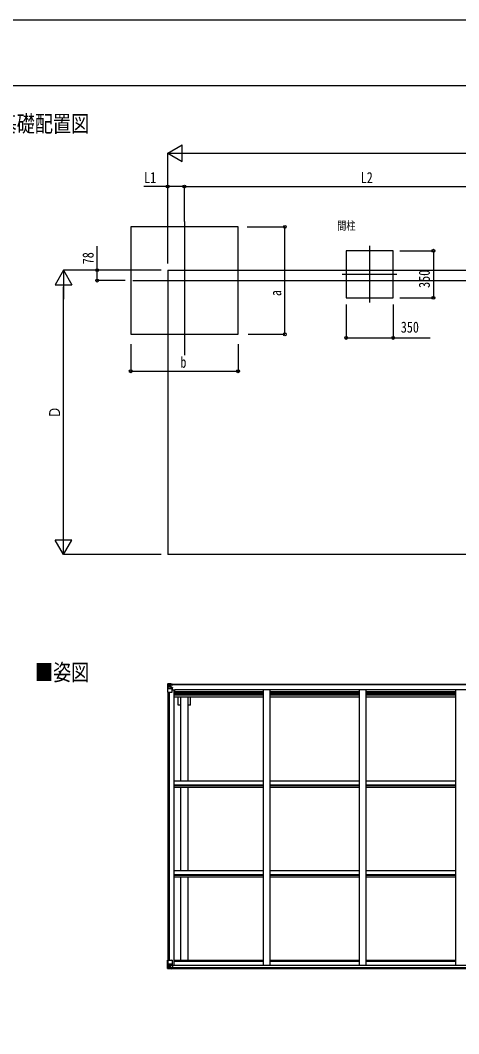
# Model space of a CAD drawing. Units: millimetres, scale not verified. Extents: x -10512 to 10512, y -7425 to 7425.
# Drawn here: x -5905 to -2638, y -124 to 7425 of the extents above; entities that cross this region are included whole.
import ezdxf
from ezdxf.enums import TextEntityAlignment as Align

# ---------------------------------------------------------------- set-up
doc = ezdxf.new("R2010")
doc.units = ezdxf.units.MM
doc.header["$LTSCALE"] = 30
for name, color, linetype in [('0-2_USER1', 3, 'Continuous'), ('0-3_YKK_12', 2, 'Continuous'), ('0-4_YKK_13', 4, 'Continuous'), ('0-5_YKK_A1', 4, 'Continuous'), ('0-6_YKK_D', 6, 'Continuous'), ('0-7_YKK_ZWAK', 7, 'Continuous')]:
    doc.layers.add(name, color=color, linetype=linetype)
doc.styles.add('ＭＳ ゴシック', font='')
doc.styles.get('ＭＳ ゴシック').set_extended_font_data('MS Gothic')

msp = doc.modelspace()

# ---------------------------------------------------------------- linework, layer by layer
at = {"layer": '0-3_YKK_12'}
for p, q in [((-4682.31, 5925.7), (-4682.31, 4930.53)), ((-3302.31, 5744.73), (-3302.31, 5322.1)), ((-3506.04, 5533.42), (-3098.58, 5533.42)), ((-5067.28, 5485.62), (-1748.17, 5485.62))]:
    msp.add_line(p, q, dxfattribs=at)
at = {"layer": '0-4_YKK_13'}
for p, q in [((-4808.31, 2480.5), (-4808.31, 2480.46)), ((-4807.37, 2481.5), (-4807.37, 2481.5)), ((-4807.37, 2481.46), (-4807.37, 2481.5)), ((-4798.4, 2481.89), (-4806.33, 2481.42)), ((-4805.47, 2480.44), (-4805.47, 2480.38)), ((-4805.47, 2419.79), (-4805.47, 2480.38)), ((-4805.47, 2419.79), (-4775.31, 2419.79)), ((-4804.92, 2446.67), (-4800.78, 2458.76)), ((-4804.92, 2446.67), (-4798.31, 2446.46)), ((-4801.5, 2477), (-4804.23, 2480.67)), ((-4800.64, 2473.49), (-4798.31, 2473.55)), ((-4800.64, 2460.02), (-4800.64, 2473.49)), ((-4798.31, 2459.99), (-4800.64, 2460.02)), ((-4786.31, 2482.68), (-4798.31, 2481.89)), ((-4798.31, 2473.55), (-4786.31, 2473.55)), ((-4798.31, 2459.99), (-4786.31, 2459.99)), ((-4798.31, 2459.99), (-4798.31, 2459.99)), ((-4798.31, 2446.46), (-4774.31, 2446.46)), ((-4792.83, 2466.35), (-4792.83, 2465.39)), ((-4787.31, 2473.55), (-4786.31, 2473.55)), ((-4779.81, 2483.19), (-4786.31, 2482.79)), ((-4786.31, 2456.69), (-4786.31, 2482.79)), ((-4786.31, 2481.91), (-4779.81, 2482.31)), ((-4784.81, 2477.08), (-4786.31, 2477.08)), ((-4784.81, 2473.55), (-4786.31, 2473.55)), ((-4784.81, 2459.99), (-4786.31, 2459.99)), ((-4785.49, 2456.44), (-4775.14, 2454.78)), ((-4785.49, 2455.8), (-4785.49, 2456.44)), ((-4775.14, 2454.15), (-4785.49, 2455.8)), ((-4779.81, 2481.38), (-4784.81, 2481.29)), ((-4784.31, 2476.72), (-4784.81, 2476.72)), ((-4780.81, 2471.79), (-4784.81, 2471.79)), ((-4780.81, 2463.59), (-4784.81, 2463.59)), ((-4784.7, 2475.42), (-4780.81, 2475.42)), ((-4784.32, 2475.63), (-4784.32, 2475.8)), ((-4784.32, 2475.8), (-4784.31, 2475.8)), ((-4784.31, 2477.75), (-4784.31, 2475.8)), ((-4776.31, 2477.75), (-4784.31, 2477.75)), ((-4776.31, 2477.72), (-4784.31, 2477.72)), ((-4774.31, 2475.88), (-4784.31, 2475.8)), ((-4780.81, 2455.69), (-4780.81, 2475.66)), ((-4779.81, 2482.31), (-4779.81, 2483.19)), ((-4779.81, 2481.79), (-4779.81, 2482.31)), ((-4779.81, 2481.79), (-4779.81, 2481.38)), ((-4779.81, 2481.38), (-4779.81, 2480.56)), ((-4775.14, 2454.78), (-4775.14, 2454.15)), ((-4774.86, 2454.7), (-4770.81, 2454.67)), ((-4774.81, 2480.99), (-4774.81, 2480.56)), ((-4774.51, 2480.99), (-4774.81, 2480.99)), ((-4774.51, 2480.99), (-4772.82, 2480.56)), ((-4774.31, 2477.49), (-4769.31, 2477.49)), ((-4774.31, 2475.88), (-4774.31, 2477.49)), ((-4774.31, 2420.79), (-4774.31, 2453.89)), ((-4769.81, 2442.79), (-4774.31, 2442.79)), ((-4769.81, 2454.66), (-4770.81, 2454.67)), ((-4770.81, 2452.94), (-4769.81, 2452.94)), ((-4769.81, 2438.44), (-4769.81, 2454.66)), ((-4769.31, 2478.42), (-4769.31, 2477.49)), ((-4769.31, 2477.49), (-4768.31, 2477.49)), ((-4768.31, 2477.49), (-4768.31, 2478.42)), ((-4768.31, 2477.49), (-4768.31, 2475.93)), ((-4768.31, 2475.81), (-4768.31, 2475.93)), ((-4808.31, 423.81), (-4775.31, 423.81)), ((-4808.31, 363.1), (-4808.31, 423.81)), ((-4805.47, 423.81), (-4805.47, 363.23)), ((-4804.92, 396.93), (-4798.31, 397.15)), ((-4804.92, 396.93), (-4800.78, 384.85)), ((-4798.31, 383.62), (-4800.64, 383.58)), ((-4800.64, 383.58), (-4800.64, 370.11)), ((-4798.31, 397.15), (-4774.31, 397.15)), ((-4798.31, 383.62), (-4798.31, 383.61)), ((-4786.31, 383.61), (-4798.31, 383.61)), ((-4793.79, 377.25), (-4793.79, 378.21)), ((-4786.31, 387.6), (-4779.81, 387.6)), ((-4786.31, 387.6), (-4786.31, 360.81)), ((-4775.14, 389.46), (-4785.48, 387.8)), ((-4785.48, 387.8), (-4785.48, 387.6)), ((-4782.79, 387.6), (-4775.14, 388.82)), ((-4779.81, 387.6), (-4770.81, 387.57)), ((-4775.14, 388.82), (-4775.14, 389.46)), ((-4774.31, 422.81), (-4774.31, 389.72)), ((-4769.81, 386.66), (-4769.81, 366.5)), ((-4807.37, 362.15), (-4807.37, 362.1)), ((-4798.4, 361.72), (-4806.33, 362.19)), ((-4805.47, 363.16), (-4805.47, 363.23)), ((-4801.5, 366.61), (-4804.23, 362.94)), ((-4800.64, 370.11), (-4798.31, 370.05)), ((-4798.31, 370.06), (-4786.31, 370.06)), ((-4786.31, 360.93), (-4798.31, 361.71)), ((-4779.81, 360.42), (-4779.81, 366.36)), ((-4770.81, 365.79), (-4779.81, 365.73))]:
    msp.add_line(p, q, dxfattribs=at)
for points in [[(-4808.31, 2480.46), (-4808.31, 2419.79), (-4805.47, 2419.79)], [(-4807.37, 2481.5), (-4798.31, 2482.06), (-4786.31, 2482.79)], [(-4794.75, 2467.31), (-4795.71, 2467.31), (-4795.71, 2468.27), (-4794.75, 2468.27)], [(-4793.79, 2469.23), (-4793.79, 2470.19), (-4792.83, 2470.19), (-4792.83, 2469.23)], [(-4792.83, 2465.39), (-4793.79, 2465.39), (-4793.79, 2466.35)], [(-4791.87, 2468.27), (-4790.91, 2468.27), (-4790.91, 2467.31), (-4791.87, 2467.31)], [(-4779.81, 2481.79), (-4784.81, 2481.79), (-4784.81, 2456.33)], [(-4769.31, 2475.76), (-4784.31, 2475.63), (-4784.32, 2475.63)], [(-4784.31, 2476.72), (-4776.31, 2476.72), (-4776.31, 2478.42)], [(-4774.31, 2475.88), (-4774.31, 2475.87), (-4768.31, 2475.93)], [(-4770.81, 2454.67), (-4770.81, 2452.94), (-4774.31, 2452.92)], [(-4793.79, 378.21), (-4792.83, 378.21), (-4792.83, 377.25)], [(-4807.37, 362.1), (-4798.31, 361.55), (-4779.81, 360.42)], [(-4794.75, 375.33), (-4795.71, 375.33), (-4795.71, 376.29), (-4794.75, 376.29)], [(-4792.83, 374.37), (-4792.83, 373.41), (-4793.79, 373.41), (-4793.79, 374.37)], [(-4791.87, 376.29), (-4790.91, 376.29), (-4790.91, 375.33), (-4791.87, 375.33)], [(-4769.81, 366.5), (-4769.82, 366.4), (-4779.81, 366.36)]]:
    msp.add_lwpolyline(points, dxfattribs=at)
for centre in [(-4793.31, 2467.79), (-4793.31, 375.81)]:
    msp.add_circle(centre, 5.3, dxfattribs=at)
for centre, radius, start, end in [((-4807.31, 2480.51), 1, 93.50017, 180.00079), ((-4807.31, 2480.5), 0.999, 93.4424, 179.95083), ((-4807.31, 2480.46), 0.999, 93.4424, 179.95083), ((-4806.16, 2494.11), 12.7, 269.24466, 275.10311), ((-4804.19, 2480.5), 1.28, 131.17831, 182.45895), ((-4794.75, 2469.23), 0.96, 270, 0), ((-4794.75, 2466.35), 0.96, 0, 90), ((-4791.87, 2469.23), 0.96, 180, 270), ((-4791.87, 2466.35), 0.96, 90, 180), ((-4785.38, 2457.37), 0.937, 182.32209, 263.26766), ((-4785.38, 2456.73), 0.937, 182.32209, 263.26766), ((-4784.31, 2478.25), 0.5, 179.99802, 269.99691), ((-4784.31, 2478.22), 0.5, 180.00109, 270.00109), ((-4784.31, 2475.3), 0.5, 90.52895, 180.04464), ((-4784.3, 2475.12), 0.513, 91.88028, 181.04707), ((-4775.31, 2420.79), 1, 270, 0), ((-4775.25, 2453.85), 0.937, 2.32209, 83.26766), ((-4775.25, 2453.22), 0.937, 2.32209, 83.26766), ((-4769.17, 2483.45), 7.69, 268.96999, 276.43426), ((-4785.38, 386.87), 0.937, 96.73234, 129.06602), ((-4775.31, 422.81), 1, 0, 90), ((-4775.25, 390.39), 0.937, 276.73234, 357.67791), ((-4775.25, 389.75), 0.937, 276.73234, 357.67791), ((-4807.31, 363.14), 0.999, 180.04917, 266.5576), ((-4807.31, 363.11), 0.999, 180.04917, 266.5576), ((-4807.31, 363.1), 1, 179.99921, 266.49983), ((-4806.16, 349.5), 12.7, 84.89689, 90.75534), ((-4804.18, 363.11), 1.28, 177.54105, 228.82169), ((-4794.75, 377.25), 0.96, 270, 0), ((-4794.75, 374.37), 0.96, 0, 90), ((-4791.87, 377.25), 0.96, 180, 270), ((-4791.87, 374.37), 0.96, 90, 180)]:
    msp.add_arc(centre, radius, start, end, dxfattribs=at)
for centre, major_axis, ratio, start_param, end_param in [((-4606.37, 2493.81), (201, 12.36), 0.060933, 3.1373463, 3.1378449), ((-4805.37, 2481.58), (2, 0.12), 0.060933, 3.1378449, 4.2119296), ((-4804.2, 2449.02), (0.85, 2.32), 0.403757, 2.3087461, 3.2744049), ((-4805.18, 2478.48), (-0.02, 3), 0.466854, 5.5234897, 6.1575023), ((-4803.51, 2473.41), (0.03, 5), 0.573921, 4.7320603, 5.5159136), ((-4802.05, 2460.04), (0, 3), 0.468246, 4.2703918, 4.7058971), ((-4880.06, 2473.55), (81.75, 0), 0.061163, 0, 0.0007725), ((-4804.2, 394.59), (0.85, -2.32), 0.403757, 3.0087805, 3.9744392), ((-4802.05, 383.56), (0, -3), 0.468246, 1.5772882, 2.0127935), ((-4770.81, 386.66), (1, -0.021), 0.906239, 0.0187047, 1.589501), ((-4805.37, 362.02), (2, -0.12), 0.060933, 2.0712557, 3.1453404), ((-4606.37, 349.79), (201, -12.36), 0.060933, 3.1453404, 3.145839), ((-4805.18, 365.12), (-0.02, -3), 0.466854, 0.125683, 0.7596956), ((-4803.51, 370.19), (0.03, -5), 0.573921, 0.7672717, 1.551125), ((-4880.06, 370.06), (81.75, 0), 0.061163, 6.2824128, 6.2831853), ((-4770.81, 366.5), (1, 0.012), 0.707053, 4.7036637, 6.124411)]:
    msp.add_ellipse(centre, major_axis=major_axis, ratio=ratio, start_param=start_param, end_param=end_param, dxfattribs=at)
at = {"layer": '0-5_YKK_A1'}
for p, q in [((-4806.31, 5563.42), (961.69, 5563.42)), ((-4806.31, 5563.42), (-4806.31, 3445.04)), ((961.69, 3445.04), (-4806.31, 3445.04)), ((-4806.31, 2419.79), (-4806.31, 423.81)), ((-4796.61, 2419.79), (-4796.61, 423.81)), ((-4784.81, 2480.56), (-1928.81, 2480.56)), ((-4784.81, 2478.42), (-1928.81, 2478.42)), ((-4774.31, 2438.44), (-4761.31, 2438.44)), ((-4761.31, 2438.44), (-4761.31, 387.8)), ((-4761.31, 2424.76), (-4095.31, 2424.76)), ((-4761.31, 2416.37), (-4095.31, 2416.37)), ((-4753.81, 2424.76), (-4753.81, 2440.28)), ((-4753.81, 2440.28), (-1954.81, 2440.28)), ((-4095.31, 2440.26), (-4095.31, 387.8)), ((-4045.31, 2440.26), (-4045.31, 387.8)), ((-4045.31, 2424.76), (-3379.31, 2424.76)), ((-4045.31, 2416.37), (-3379.31, 2416.37)), ((-3379.31, 2440.26), (-3379.31, 387.8)), ((-3329.31, 2440.26), (-3329.31, 387.8)), ((-3329.31, 2424.76), (-2663.31, 2424.76)), ((-3329.31, 2416.37), (-2663.31, 2416.37)), ((-2663.31, 2440.26), (-2663.31, 387.8)), ((-4761.31, 2408.17), (-4095.31, 2408.17)), ((-4761.31, 2404.24), (-4095.31, 2404.24)), ((-4761.31, 2399.16), (-4095.31, 2399.16)), ((-4761.31, 2386.15), (-4095.31, 2386.15)), ((-4727.51, 2324.56), (-4727.51, 2386.15)), ((-4709.81, 1759.5), (-4709.81, 2386.15)), ((-4654.81, 1759.5), (-4654.81, 2386.15)), ((-4637.11, 2324.56), (-4637.11, 2386.15)), ((-4045.31, 2408.17), (-3379.31, 2408.17)), ((-4045.31, 2404.24), (-3379.31, 2404.24)), ((-4045.31, 2399.16), (-3379.31, 2399.16)), ((-4045.31, 2386.15), (-3379.31, 2386.15)), ((-3329.31, 2408.17), (-2663.31, 2408.17)), ((-3329.31, 2404.24), (-2663.31, 2404.24)), ((-3329.31, 2399.16), (-2663.31, 2399.16)), ((-3329.31, 2386.15), (-2663.31, 2386.15)), ((-4709.81, 2324.56), (-4727.51, 2324.56)), ((-4637.11, 2324.56), (-4654.81, 2324.56)), ((-4761.28, 1759.5), (-4095.31, 1759.5)), ((-4045.28, 1759.5), (-3379.31, 1759.5)), ((-3329.28, 1759.5), (-2663.31, 1759.5)), ((-4761.28, 1729.76), (-4095.31, 1729.76)), ((-4761.28, 1725.22), (-4095.31, 1725.22)), ((-4761.28, 1712.2), (-4095.31, 1712.2)), ((-4709.81, 1092.51), (-4709.81, 1712.2)), ((-4654.81, 1092.51), (-4654.81, 1712.2)), ((-4045.28, 1729.76), (-3379.31, 1729.76)), ((-4045.28, 1725.22), (-3379.31, 1725.22)), ((-4045.28, 1712.2), (-3379.31, 1712.2)), ((-3329.28, 1729.76), (-2663.31, 1729.76)), ((-3329.28, 1725.22), (-2663.31, 1725.22)), ((-3329.28, 1712.2), (-2663.31, 1712.2)), ((-4761.28, 1092.51), (-4095.31, 1092.51)), ((-4761.28, 1062.77), (-4095.31, 1062.77)), ((-4761.28, 1058.22), (-4095.31, 1058.22)), ((-4045.28, 1092.51), (-3379.31, 1092.51)), ((-4045.28, 1062.77), (-3379.31, 1062.77)), ((-4045.28, 1058.22), (-3379.31, 1058.22)), ((-3329.28, 1092.51), (-2663.31, 1092.51)), ((-3329.28, 1062.77), (-2663.31, 1062.77)), ((-3329.28, 1058.22), (-2663.31, 1058.22)), ((-4761.28, 1045.21), (-4095.31, 1045.21)), ((-4709.81, 423.96), (-4709.81, 1045.21)), ((-4654.81, 423.96), (-4654.81, 1045.21)), ((-4045.28, 1045.21), (-3379.31, 1045.21)), ((-3329.28, 1045.21), (-2663.31, 1045.21)), ((-4781.58, 387.8), (-1938.81, 387.8)), ((-4769.81, 385.53), (-1938.81, 385.53)), ((-4761.31, 423.96), (-4095.31, 423.96)), ((-4761.31, 415.62), (-4095.31, 415.62)), ((-4045.31, 423.96), (-3379.31, 423.96)), ((-4045.31, 415.62), (-3379.31, 415.62)), ((-3329.31, 423.96), (-2663.31, 423.96)), ((-3329.31, 415.62), (-2663.31, 415.62)), ((-4779.81, 362.02), (-1928.81, 362.02)), ((-4769.81, 369.92), (-1938.81, 369.92))]:
    msp.add_line(p, q, dxfattribs=at)
for points in [[(-5082.31, 5085.62), (-4282.31, 5085.62), (-4282.31, 5885.62), (-5082.31, 5885.62)], [(-3477.31, 5358.42), (-3127.31, 5358.42), (-3127.31, 5708.42), (-3477.31, 5708.42)]]:
    msp.add_lwpolyline(points, close=True, dxfattribs=at)
at = {"layer": '0-6_YKK_D'}
for p, q in [((-4806.31, 6435.62), (-4698.06, 6498.12)), ((-4698.06, 6373.12), (-4698.06, 6498.12)), ((-4806.31, 5613.42), (-4806.31, 6436.62)), ((-4806.31, 6435.62), (-4698.06, 6373.12)), ((-4806.31, 6435.62), (-4589.8, 6435.62)), ((-4681.31, 6435.62), (836.69, 6435.62)), ((-4806.31, 5613.42), (-4806.31, 6186.62)), ((-4682.31, 5926.7), (-4682.31, 6186.62)), ((-4682.31, 5926.7), (-4682.31, 6186.62)), ((-4682.31, 6185.62), (-1922.31, 6185.62)), ((-4215.16, 5885.62), (-3933.2, 5885.62)), ((-3934.2, 5085.62), (-3934.2, 5885.62)), ((-3076.31, 5708.42), (-2826.31, 5708.42)), ((-2827.31, 5708.42), (-2827.31, 5358.42)), ((-5582.31, 5563.42), (-5644.81, 5455.16)), ((-4856.31, 5563.42), (-5583.31, 5563.42)), ((-5582.31, 5563.42), (-5519.81, 5455.16)), ((-5582.31, 5563.42), (-5582.31, 5346.91)), ((-4856.31, 5563.42), (-5333.31, 5563.42)), ((-5644.81, 5455.16), (-5519.81, 5455.16)), ((-5582.31, 3570.04), (-5582.31, 5438.42)), ((-5124.75, 5485.62), (-5333.31, 5485.62)), ((-3477.31, 5307.42), (-3477.31, 5057.42)), ((-3127.31, 5307.42), (-3127.31, 5057.42)), ((-3076.31, 5358.42), (-2826.31, 5358.42)), ((-4207.31, 5085.62), (-3933.2, 5085.62)), ((-5082.31, 5011.42), (-5082.31, 4809.62)), ((-4282.31, 5011.6), (-4282.31, 4809.62)), ((-5082.31, 4810.62), (-4282.31, 4810.62)), ((-5582.31, 3445.04), (-5582.31, 3661.54)), ((-5582.31, 3445.04), (-5644.81, 3553.29)), ((-5519.81, 3553.29), (-5644.81, 3553.29)), ((-5582.31, 3445.04), (-5519.81, 3553.29)), ((-4856.31, 3445.04), (-5583.31, 3445.04))]:
    msp.add_line(p, q, dxfattribs=at)
for points in [[(-4682.31, 6185.62), (-4806.31, 6185.62), (-4984.14, 6185.62)], [(-5332.31, 5485.62), (-5332.31, 5563.42), (-5332.31, 5741.25)], [(-3477.31, 5058.42), (-3127.31, 5058.42), (-2850.81, 5058.42)]]:
    msp.add_lwpolyline(points, dxfattribs=at)
for centre in [(-4806.31, 6185.62), (-4682.31, 6185.62), (-4682.31, 6185.62), (-3934.2, 5885.62), (-2827.31, 5708.42), (-5332.31, 5563.42), (-5332.31, 5485.62), (-2827.31, 5358.42), (-3934.2, 5085.62), (-3477.31, 5058.42), (-3127.31, 5058.42), (-5082.31, 4810.62), (-4282.31, 4810.62)]:
    msp.add_circle(centre, 10.62, dxfattribs=at)
at = {"layer": '0-7_YKK_ZWAK'}
msp.add_line((9737.55, 6937.5), (-9762.45, 6937.5), dxfattribs=at)
msp.add_lwpolyline([(-10512.5, -7425), (10512.5, -7425), (10512.5, 7425), (-10512.5, 7425)], close=True, dxfattribs=at)

# ---------------------------------------------------------------- texts
at = {"layer": '0-2_USER1', "style": 'ＭＳ ゴシック', "width": 0.8}
for s, height, p in [('■基礎配置図', 123.7, (-6201.75, 6555.58)), ('間柱', 61.86, (-3545.28, 5844.95)), ('■姿図', 123.7, (-5795.53, 2469.46))]:
    msp.add_text(s, height=height, dxfattribs=at).set_placement(p, align=Align.BOTTOM_LEFT)
at = {"layer": '0-6_YKK_D', "style": 'ＭＳ ゴシック', "width": 0.8}
for s, p in [('L1', (-4982.48, 6187.28)), ('L2', (-3368.31, 6187.28)), ('350', (-3069.81, 5073.42)), ('b', (-4712.31, 4811.95))]:
    msp.add_text(s, height=82.48, dxfattribs=at).set_placement(p, align=Align.BOTTOM_LEFT)
for s, p in [('78', (-5333.98, 5607.58)), ('350', (-2828.98, 5431.42)), ('a', (-3935.87, 5370.1)), ('Ｄ', (-5583.31, 4459.23))]:
    msp.add_text(s, height=82.48, rotation=90, dxfattribs=at).set_placement(p, align=Align.BOTTOM_LEFT)

doc.saveas('drawing.dxf')
